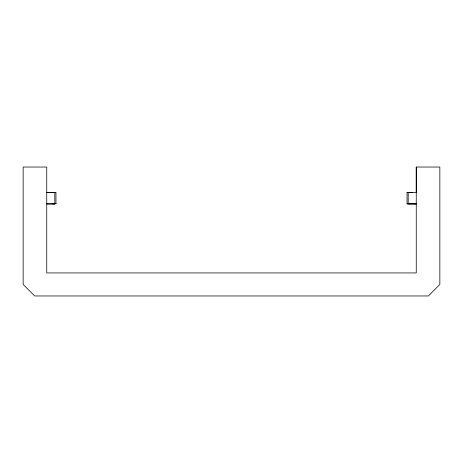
<?xml version="1.0" encoding="UTF-8"?>
<svg xmlns="http://www.w3.org/2000/svg" width="463" height="463" viewBox="0 0 463 463"><rect width="100%" height="100%" fill="white"/><g stroke="black" fill="none" stroke-linecap="round" stroke-linejoin="round"><path stroke-width="0.69" d="M407.041 203.859L416.254 203.876L407.041 203.87L407.041 192.394L416.254 192.365L416.254 167.039L439.85 167.039L439.85 284.45L428.339 295.961L34.661 295.961L23.15 284.45L23.15 167.039L46.746 167.039L46.746 272.939L416.254 272.939L416.254 167.039M52.504 203.911L55.959 203.697L55.959 192.382L46.746 192.4L54.808 192.382L54.808 203.894L46.746 203.911L54.808 203.911M412.655 192.429L408.192 192.4L408.192 203.876L416.254 203.876M410.496 192.429L407.041 192.423M54.808 203.697L55.959 203.697L54.808 203.697"/></g></svg>
